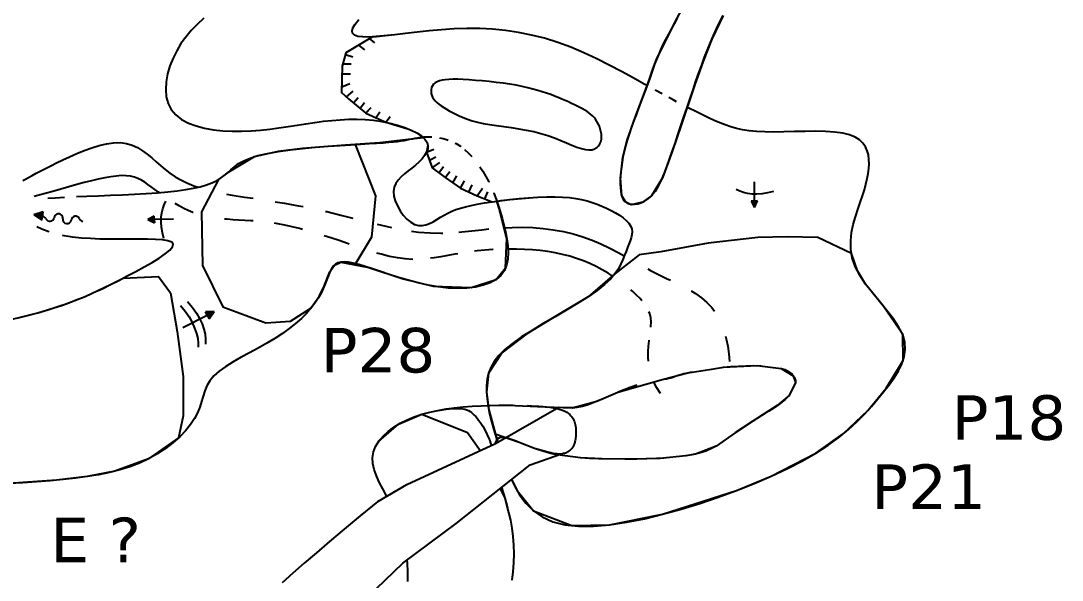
# Model space of a CAD drawing. Header units: metres. Extents: x -1178 to 134, y -250 to 398.
# Drawn here: x -181.56 to -158.19, y -139.93 to -127.38 of the extents above; entities that cross this region are included whole.
import ezdxf

# ---------------------------------------------------------------- set-up
doc = ezdxf.new("R2010")
doc.units = ezdxf.units.M
doc.header["$MEASUREMENT"] = 0
for name, color, linetype in [('Blocs - Actifs', 170, 'Continuous'), ('Blocs - Pentes', 36, 'Continuous'), ('Topo Dessin - Galeries', 10, 'Continuous'), ('Topo Dessin - Légendes Grosses', 250, 'Continuous'), ('Topo Dessin - Puits', 248, 'Continuous')]:
    doc.layers.add(name, color=color, linetype=linetype)
doc.styles.add('PUITS', font='WINGDNG3.TTF')
doc.linetypes.add('PUITS_2', pattern='A,0.6,["p",PUITS,S=1,R=0,X=-0.4,Y=0],0.6', length=1.2)
doc.linetypes.add('PUITS_2-', pattern='A,0.6,["q",PUITS,S=1,R=0,X=-0.4,Y=-1],0.6', length=1.2)

# ---------------------------------------------------------------- blocks, each defined once
blk = doc.blocks.new('*U168')
at = {"layer": 'Blocs - Actifs'}
h = blk.add_hatch(color=256, dxfattribs=at)
h.dxf.hatch_style = 1
h.paths.add_polyline_path([(4.73, -1), (6.73, 0), (4.73, 1)])
for p, q in [((6.73, 0), (4.73, 1)), ((4.73, 1), (4.73, -1)), ((4.73, -1), (6.73, 0))]:
    blk.add_line(p, q, dxfattribs=at)
for centre, radius, start, end in [((4.94, 1.35), 1.36, 217.1795, 261.2635), ((-4.73, -1), 1, 28.4711, 90.005)]:
    blk.add_arc(centre, radius, start, end, dxfattribs=at)
for centre, major_axis, ratio, start_param, end_param in [((-1, 0), (0, -1), 0.999831, 7.853982, 10.99523), ((3, 0), (0, -1), 0.999914, 2.121384, 4.712733), ((-3, 0), (0, 1), 1, 8.404856, 10.995574), ((1, 0), (1, 0), 0.999967, 3.141363, 6.283185)]:
    blk.add_ellipse(centre, major_axis=major_axis, ratio=ratio, start_param=start_param, end_param=end_param, dxfattribs=at)
blk = doc.blocks.new('Pente 002')
at = {"layer": 'Blocs - Pentes'}
h = blk.add_hatch(color=256, dxfattribs=at)
h.dxf.hatch_style = 1
h.paths.add_polyline_path([(2.51, -0.64), (3.7, -0.04), (2.51, 0.55)])
for p, q in [((2.51, -0.04), (2.51, 0.55)), ((2.51, 0.55), (2.51, -0.64)), ((3.7, -0.04), (2.51, 0.55)), ((-1.57, -0.04), (2.51, -0.04)), ((2.51, -0.64), (3.7, -0.04))]:
    blk.add_line(p, q, dxfattribs=at)
for points in [[(-0.44, 3.06), (-0.19, 2.01), (-0.04, 0.98), (0, 0), (-0.05, -0.92), (-0.17, -1.77), (-0.35, -2.54), (-0.58, -3.2), (-0.86, -3.74)], [(0.77, 3.11), (1.04, 2.01), (1.21, 0.98), (1.27, 0.03), (1.25, -0.85), (1.13, -1.67), (0.94, -2.43), (0.67, -3.15), (0.34, -3.81)]]:
    blk.add_lwpolyline(points, dxfattribs=at)
blk = doc.blocks.new('*U169')
at = {"layer": 'Blocs - Pentes'}
h = blk.add_hatch(color=256, dxfattribs=at)
h.dxf.hatch_style = 1
h.paths.add_polyline_path([(1.25, -0.6), (2.44, -0.01), (1.25, 0.59)])
for p, q in [((1.25, -0.01), (1.25, 0.59)), ((1.25, 0.59), (1.25, -0.6)), ((2.44, -0.01), (1.25, 0.59)), ((-2.28, -0.01), (1.25, -0.01)), ((1.25, -0.6), (2.44, -0.01))]:
    blk.add_line(p, q, dxfattribs=at)
blk.add_lwpolyline([(-0.49, 3.55), (-0.22, 2.45), (-0.05, 1.43), (0.01, 0.48), (-0.01, -0.41), (-0.13, -1.23), (-0.32, -1.99), (-0.59, -2.7), (-0.92, -3.37)], dxfattribs=at)
blk = doc.blocks.new('*U170')
at = {"layer": 'Blocs - Pentes'}
h = blk.add_hatch(color=256, dxfattribs=at)
h.dxf.hatch_style = 1
h.paths.add_polyline_path([(1.25, -0.6), (2.44, -0.01), (1.25, 0.59)])
for p, q in [((1.25, -0.01), (1.25, 0.59)), ((1.25, 0.59), (1.25, -0.6)), ((2.44, -0.01), (1.25, 0.59)), ((-2.28, -0.01), (1.25, -0.01)), ((1.25, -0.6), (2.44, -0.01))]:
    blk.add_line(p, q, dxfattribs=at)
blk.add_lwpolyline([(-0.49, 3.55), (-0.22, 2.45), (-0.05, 1.43), (0.01, 0.48), (-0.01, -0.41), (-0.13, -1.23), (-0.32, -1.99), (-0.59, -2.7), (-0.92, -3.37)], dxfattribs=at)

msp = doc.modelspace()

# ---------------------------------------------------------------- linework, layer by layer
at = {"layer": 'Topo Dessin - Galeries'}
for points in [[(-177.456, -127.319), (-177.603, -127.458), (-177.737, -127.598), (-177.858, -127.742), (-177.966, -127.891), (-178.062, -128.049), (-178.145, -128.217), (-178.214, -128.391), (-178.266, -128.569), (-178.299, -128.746), (-178.309, -128.918), (-178.295, -129.083), (-178.254, -129.235), (-178.184, -129.372), (-178.082, -129.49), (-177.953, -129.59), (-177.8, -129.672), (-177.627, -129.738), (-177.439, -129.788), (-177.238, -129.824), (-177.03, -129.847), (-176.818, -129.858), (-176.606, -129.858), (-176.395, -129.849), (-176.184, -129.832), (-175.975, -129.808), (-175.768, -129.781), (-175.563, -129.75), (-175.361, -129.719), (-175.161, -129.688), (-174.965, -129.659), (-174.771, -129.634), (-174.58, -129.613), (-174.391, -129.598), (-174.203, -129.589), (-174.017, -129.587), (-173.831, -129.594), (-173.646, -129.611), (-173.462, -129.638), (-173.281, -129.675), (-173.108, -129.72), (-172.947, -129.772), (-172.8, -129.831), (-172.674, -129.895), (-172.57, -129.963), (-172.493, -130.033), (-172.445, -130.106), (-172.426, -130.18), (-172.43, -130.254), (-172.456, -130.329), (-172.499, -130.403), (-172.557, -130.476), (-172.627, -130.547), (-172.704, -130.616), (-172.787, -130.682), (-172.871, -130.747), (-172.952, -130.813), (-173.028, -130.88), (-173.093, -130.952), (-173.146, -131.03), (-173.181, -131.114), (-173.196, -131.208), (-173.188, -131.311), (-173.158, -131.421), (-173.111, -131.531), (-173.05, -131.639), (-172.977, -131.739), (-172.896, -131.827), (-172.811, -131.898), (-172.724, -131.947), (-172.639, -131.972), (-172.555, -131.974), (-172.472, -131.958), (-172.39, -131.928), (-172.308, -131.887), (-172.226, -131.839), (-172.144, -131.788), (-172.061, -131.739), (-171.977, -131.693), (-171.89, -131.652), (-171.797, -131.615), (-171.695, -131.581), (-171.583, -131.55), (-171.458, -131.52), (-171.318, -131.492), (-171.159, -131.465), (-170.982, -131.438), (-170.79, -131.412), (-170.586, -131.388), (-170.377, -131.367), (-170.166, -131.349), (-169.959, -131.336), (-169.759, -131.329), (-169.573, -131.328), (-169.403, -131.333), (-169.248, -131.346), (-169.107, -131.364), (-168.977, -131.389), (-168.855, -131.419), (-168.741, -131.453), (-168.631, -131.493), (-168.524, -131.536), (-168.419, -131.583), (-168.316, -131.634), (-168.218, -131.687), (-168.127, -131.743), (-168.045, -131.801), (-167.974, -131.86), (-167.917, -131.921), (-167.876, -131.983), (-167.852, -132.046), (-167.844, -132.11), (-167.848, -132.176), (-167.863, -132.245), (-167.886, -132.316), (-167.915, -132.391), (-167.947, -132.469), (-167.98, -132.553), (-168.013, -132.641), (-168.049, -132.736), (-168.094, -132.835), (-168.152, -132.941), (-168.23, -133.054), (-168.331, -133.173), (-168.462, -133.298), (-168.627, -133.431), (-168.828, -133.572), (-169.06, -133.718), (-169.311, -133.868), (-169.573, -134.02), (-169.836, -134.173), (-170.089, -134.325), (-170.324, -134.474), (-170.53, -134.619), (-170.701, -134.758), (-170.836, -134.893), (-170.941, -135.025), (-171.017, -135.156), (-171.069, -135.289), (-171.099, -135.424), (-171.112, -135.563), (-171.11, -135.709), (-171.097, -135.863), (-171.074, -136.025), (-171.04, -136.195), (-170.998, -136.373), (-170.947, -136.559), (-170.889, -136.753), (-170.861, -136.841)], [(-166.84, -127.333), (-166.903, -127.447), (-166.967, -127.562), (-167.03, -127.68), (-167.092, -127.797), (-167.151, -127.913), (-167.205, -128.027), (-167.253, -128.138), (-167.297, -128.246), (-167.338, -128.353), (-167.377, -128.461), (-167.416, -128.572), (-167.455, -128.685), (-167.497, -128.804), (-167.542, -128.928), (-167.592, -129.06), (-167.645, -129.198), (-167.7, -129.341), (-167.756, -129.486), (-167.811, -129.632), (-167.863, -129.777), (-167.912, -129.919), (-167.956, -130.057), (-167.993, -130.189), (-168.024, -130.316), (-168.05, -130.437), (-168.07, -130.552), (-168.085, -130.661), (-168.096, -130.765), (-168.104, -130.864), (-168.108, -130.958), (-168.109, -131.046), (-168.106, -131.129), (-168.099, -131.205), (-168.086, -131.274), (-168.067, -131.335), (-168.041, -131.387), (-168.007, -131.43), (-167.964, -131.462), (-167.912, -131.484), (-167.853, -131.495), (-167.787, -131.495), (-167.717, -131.484), (-167.646, -131.463), (-167.574, -131.431), (-167.504, -131.389), (-167.438, -131.336), (-167.376, -131.272), (-167.319, -131.198), (-167.265, -131.111), (-167.214, -131.013), (-167.163, -130.901), (-167.111, -130.775), (-167.058, -130.635), (-167.002, -130.48), (-166.943, -130.311), (-166.88, -130.128), (-166.815, -129.935), (-166.748, -129.736), (-166.68, -129.532), (-166.611, -129.327), (-166.543, -129.124), (-166.476, -128.925), (-166.41, -128.733), (-166.345, -128.548), (-166.282, -128.37), (-166.218, -128.197), (-166.153, -128.03), (-166.088, -127.867), (-166.02, -127.709), (-165.951, -127.555), (-165.878, -127.404), (-165.804, -127.257)], [(-167.508, -128.832), (-167.571, -128.797), (-167.819, -128.658), (-168.081, -128.514), (-168.355, -128.37), (-168.637, -128.228), (-168.925, -128.094), (-169.218, -127.97), (-169.512, -127.862), (-169.807, -127.77), (-170.1, -127.697), (-170.392, -127.639), (-170.684, -127.597), (-170.974, -127.569), (-171.263, -127.554), (-171.55, -127.551), (-171.837, -127.559), (-172.12, -127.577), (-172.399, -127.601), (-172.668, -127.63), (-172.925, -127.661), (-173.166, -127.69), (-173.386, -127.715), (-173.582, -127.734), (-173.751, -127.743), (-173.889, -127.741), (-173.996, -127.727), (-174.071, -127.699), (-174.115, -127.658), (-174.127, -127.603), (-174.107, -127.534), (-174.056, -127.45), (-173.973, -127.351)], [(-167.17, -129.02), (-167.325, -128.935)], [(-166.85, -129.193), (-166.924, -129.154), (-167.023, -129.1)], [(-170.552, -137.673), (-170.486, -137.814), (-170.367, -138.018), (-170.225, -138.207), (-170.057, -138.374), (-169.858, -138.513), (-169.624, -138.619), (-169.352, -138.687), (-169.046, -138.719), (-168.71, -138.719), (-168.349, -138.688), (-167.967, -138.632), (-167.569, -138.552), (-167.16, -138.453), (-166.744, -138.338), (-166.325, -138.209), (-165.909, -138.069), (-165.5, -137.919), (-165.102, -137.761), (-164.72, -137.596), (-164.359, -137.426), (-164.023, -137.253), (-163.718, -137.078), (-163.445, -136.902), (-163.204, -136.726), (-162.989, -136.551), (-162.799, -136.377), (-162.629, -136.206), (-162.475, -136.036), (-162.334, -135.869), (-162.203, -135.706), (-162.079, -135.546), (-161.966, -135.389), (-161.868, -135.233), (-161.79, -135.077), (-161.736, -134.919), (-161.713, -134.758), (-161.723, -134.592), (-161.772, -134.421), (-161.863, -134.243), (-161.986, -134.059), (-162.133, -133.87), (-162.291, -133.678), (-162.452, -133.482), (-162.603, -133.285), (-162.736, -133.087), (-162.839, -132.89), (-162.904, -132.694), (-162.936, -132.501), (-162.938, -132.312), (-162.918, -132.127), (-162.881, -131.948), (-162.833, -131.776), (-162.778, -131.611), (-162.724, -131.456), (-162.675, -131.309), (-162.632, -131.172), (-162.596, -131.043), (-162.567, -130.92), (-162.545, -130.805), (-162.532, -130.694), (-162.526, -130.589), (-162.53, -130.487), (-162.543, -130.388), (-162.567, -130.294), (-162.606, -130.206), (-162.663, -130.124), (-162.74, -130.052), (-162.839, -129.989), (-162.964, -129.938), (-163.117, -129.9), (-163.299, -129.875), (-163.506, -129.862), (-163.729, -129.858), (-163.964, -129.86), (-164.201, -129.865), (-164.436, -129.871), (-164.66, -129.874), (-164.868, -129.872), (-165.053, -129.863), (-165.219, -129.847), (-165.368, -129.823), (-165.504, -129.793), (-165.632, -129.756), (-165.755, -129.713), (-165.876, -129.665), (-166, -129.612), (-166.13, -129.553), (-166.267, -129.489), (-166.414, -129.417), (-166.571, -129.339), (-166.608, -129.32)], [(-180.617, -130.5), (-180.465, -130.43), (-180.305, -130.359), (-180.139, -130.291), (-179.97, -130.229), (-179.801, -130.176), (-179.636, -130.137), (-179.477, -130.114), (-179.327, -130.111), (-179.189, -130.13), (-179.061, -130.169), (-178.942, -130.224), (-178.831, -130.293), (-178.725, -130.371), (-178.622, -130.456), (-178.522, -130.544), (-178.421, -130.632), (-178.319, -130.717), (-178.213, -130.798), (-178.098, -130.876), (-177.973, -130.949), (-177.833, -131.018), (-177.675, -131.082), (-177.584, -131.112)], [(-180.311, -131.323), (-180.082, -131.314), (-179.818, -131.304), (-179.548, -131.293), (-179.276, -131.281), (-179.007, -131.268), (-178.745, -131.253), (-178.496, -131.236), (-178.263, -131.216), (-178.051, -131.193), (-177.859, -131.166), (-177.687, -131.135), (-177.533, -131.101), (-177.396, -131.061), (-177.275, -131.017), (-177.169, -130.967), (-177.077, -130.912), (-176.997, -130.852), (-176.923, -130.787), (-176.849, -130.72), (-176.767, -130.652), (-176.672, -130.584), (-176.557, -130.519), (-176.415, -130.458), (-176.24, -130.402), (-176.027, -130.353), (-175.783, -130.31), (-175.517, -130.273), (-175.237, -130.242), (-174.952, -130.215), (-174.67, -130.193), (-174.402, -130.174), (-174.154, -130.158), (-173.935, -130.144), (-173.743, -130.133), (-173.576, -130.122), (-173.431, -130.113), (-173.306, -130.104), (-173.198, -130.095), (-173.105, -130.086), (-173.024, -130.075), (-172.952, -130.063), (-172.888, -130.05), (-172.829, -130.037), (-172.772, -130.024), (-172.716, -130.012), (-172.658, -130.001), (-172.595, -129.992), (-172.527, -129.985), (-172.45, -129.982), (-172.366, -129.982), (-172.334, -129.985)], [(-172.168, -130.004), (-172.086, -130.02), (-171.987, -130.048), (-171.969, -130.055)], [(-171.818, -130.121), (-171.79, -130.135)], [(-171.79, -130.135), (-171.695, -130.195), (-171.686, -130.202)], [(-171.603, -130.266), (-171.513, -130.347), (-171.438, -130.426)], [(-181.514, -130.963), (-181.467, -130.937), (-181.39, -130.894), (-181.306, -130.848), (-181.214, -130.799), (-181.114, -130.746), (-181.005, -130.69), (-180.886, -130.631), (-180.757, -130.567), (-180.617, -130.5)], [(-171.257, -130.657), (-171.194, -130.752), (-171.125, -130.869), (-171.061, -130.99), (-171.055, -131.002)], [(-178.458, -131.233), (-178.473, -131.222), (-178.556, -131.161), (-178.633, -131.102), (-178.708, -131.048), (-178.781, -130.998), (-178.855, -130.955), (-178.931, -130.918), (-179.012, -130.888), (-179.099, -130.867), (-179.195, -130.855), (-179.301, -130.853), (-179.417, -130.861), (-179.542, -130.877), (-179.677, -130.9), (-179.821, -130.931), (-179.974, -130.967), (-180.135, -131.009), (-180.304, -131.055), (-180.479, -131.105), (-180.659, -131.157), (-180.838, -131.208), (-181.013, -131.256), (-181.18, -131.3), (-181.257, -131.319)], [(-170.949, -131.24), (-170.946, -131.245), (-170.895, -131.38), (-170.847, -131.518), (-170.803, -131.661), (-170.761, -131.808), (-170.722, -131.959), (-170.686, -132.115), (-170.655, -132.271), (-170.634, -132.427), (-170.625, -132.579), (-170.632, -132.724), (-170.659, -132.859), (-170.71, -132.983), (-170.787, -133.091), (-170.893, -133.183), (-171.026, -133.257), (-171.182, -133.313), (-171.358, -133.353), (-171.551, -133.377), (-171.757, -133.384), (-171.973, -133.376), (-172.195, -133.351), (-172.421, -133.312), (-172.646, -133.261), (-172.869, -133.202), (-173.086, -133.136), (-173.293, -133.069), (-173.489, -133.003), (-173.671, -132.942), (-173.834, -132.889), (-173.978, -132.846), (-174.102, -132.815), (-174.21, -132.796), (-174.301, -132.788), (-174.379, -132.794), (-174.445, -132.812), (-174.501, -132.842), (-174.548, -132.887), (-174.588, -132.944), (-174.624, -133.014), (-174.657, -133.094), (-174.692, -133.183), (-174.73, -133.28), (-174.773, -133.383), (-174.824, -133.491), (-174.886, -133.602), (-174.961, -133.715), (-175.049, -133.829), (-175.15, -133.944), (-175.265, -134.059), (-175.393, -134.173), (-175.535, -134.287), (-175.691, -134.399), (-175.86, -134.509), (-176.042, -134.616), (-176.232, -134.722), (-176.425, -134.826), (-176.614, -134.929), (-176.795, -135.033), (-176.961, -135.137), (-177.107, -135.242), (-177.227, -135.348), (-177.318, -135.457), (-177.384, -135.569), (-177.433, -135.684), (-177.471, -135.801), (-177.506, -135.922), (-177.544, -136.046), (-177.593, -136.174), (-177.66, -136.305), (-177.749, -136.441), (-177.862, -136.578), (-177.995, -136.714), (-178.146, -136.848), (-178.314, -136.976), (-178.497, -137.096), (-178.692, -137.206), (-178.898, -137.304), (-179.113, -137.387), (-179.337, -137.458), (-179.571, -137.517), (-179.815, -137.566), (-180.07, -137.607), (-180.336, -137.643), (-180.613, -137.674), (-180.903, -137.702), (-181.205, -137.728), (-181.514, -137.749), (-181.826, -137.76)], [(-176.946, -131.265), (-176.815, -131.289), (-176.543, -131.333), (-176.347, -131.362)], [(-180.954, -131.361), (-180.789, -131.348), (-180.577, -131.335)], [(-177.694, -131.681), (-177.701, -131.679), (-177.803, -131.637), (-177.904, -131.588), (-178.005, -131.534), (-178.098, -131.479)], [(-175.85, -131.439), (-175.644, -131.472), (-175.328, -131.527), (-175.226, -131.547)], [(-174.723, -131.654), (-174.693, -131.661), (-174.379, -131.738), (-174.111, -131.806)], [(-180.923, -132.119), (-180.935, -132.116), (-181.09, -132.055), (-181.199, -132)], [(-176.343, -131.87), (-176.396, -131.866), (-176.536, -131.857), (-176.672, -131.849), (-176.803, -131.841), (-176.929, -131.831), (-176.989, -131.826)], [(-175.236, -132.058), (-175.305, -132.04), (-175.471, -131.999), (-175.634, -131.964), (-175.794, -131.934), (-175.865, -131.923)], [(-173.562, -131.944), (-173.468, -131.968), (-173.239, -132.019)], [(-170.718, -132.021), (-170.537, -132.013), (-170.306, -132.012), (-170.074, -132.02), (-169.842, -132.039), (-169.612, -132.068), (-169.386, -132.108), (-169.165, -132.16), (-168.95, -132.223), (-168.742, -132.299), (-168.542, -132.385), (-168.347, -132.479), (-168.157, -132.579), (-168.02, -132.654)], [(-181.648, -134.051), (-181.411, -133.992), (-181.178, -133.929), (-180.951, -133.863), (-180.73, -133.793), (-180.519, -133.72), (-180.316, -133.643), (-180.118, -133.562), (-179.926, -133.478), (-179.736, -133.39), (-179.548, -133.298), (-179.36, -133.203), (-179.17, -133.105), (-178.978, -133.004), (-178.789, -132.901), (-178.612, -132.8), (-178.452, -132.702), (-178.318, -132.61), (-178.216, -132.527), (-178.154, -132.454), (-178.139, -132.394), (-178.175, -132.349), (-178.258, -132.317), (-178.381, -132.296), (-178.537, -132.283), (-178.72, -132.278), (-178.921, -132.276), (-179.135, -132.278), (-179.354, -132.279), (-179.572, -132.279), (-179.787, -132.275), (-179.998, -132.267), (-180.202, -132.254), (-180.4, -132.233), (-180.589, -132.204), (-180.623, -132.196)], [(-174.191, -132.389), (-174.233, -132.375), (-174.42, -132.31), (-174.604, -132.249), (-174.75, -132.201)], [(-172.793, -132.099), (-172.633, -132.121), (-172.377, -132.139), (-172.132, -132.142), (-172.091, -132.141)], [(-171.731, -132.12), (-171.665, -132.115), (-171.439, -132.091), (-171.215, -132.066), (-171.061, -132.049)], [(-172.767, -132.733), (-172.935, -132.723), (-173.11, -132.7), (-173.291, -132.664), (-173.476, -132.617), (-173.57, -132.59)], [(-171.755, -132.604), (-171.818, -132.615), (-171.976, -132.644), (-172.132, -132.673), (-172.288, -132.698), (-172.366, -132.708)], [(-170.964, -132.511), (-170.97, -132.512), (-171.146, -132.524), (-171.319, -132.541), (-171.382, -132.549)], [(-168.289, -133.105), (-168.384, -133.044), (-168.514, -132.967), (-168.649, -132.895), (-168.79, -132.827), (-168.937, -132.765), (-169.088, -132.711), (-169.244, -132.663), (-169.405, -132.622), (-169.57, -132.587), (-169.738, -132.559), (-169.909, -132.536), (-170.082, -132.519), (-170.258, -132.508), (-170.435, -132.501), (-170.614, -132.5), (-170.629, -132.5)], [(-167.493, -132.946), (-167.428, -132.981), (-167.249, -133.072), (-167.072, -133.158), (-166.985, -133.2)], [(-167.622, -133.659), (-167.662, -133.613), (-167.742, -133.533), (-167.831, -133.452), (-167.872, -133.418)], [(-166.522, -133.441), (-166.423, -133.5), (-166.287, -133.596), (-166.165, -133.699), (-166.058, -133.813), (-165.996, -133.896)], [(-167.422, -134.25), (-167.421, -134.235), (-167.417, -134.136), (-167.426, -134.041), (-167.447, -133.95), (-167.465, -133.907)], [(-167.479, -135.015), (-167.486, -134.933), (-167.486, -134.803), (-167.478, -134.679), (-167.463, -134.56), (-167.461, -134.544)], [(-165.748, -134.452), (-165.731, -134.516), (-165.699, -134.679), (-165.675, -134.849), (-165.659, -135.024)], [(-167.139, -135.424), (-167.072, -135.411), (-167.017, -135.399), (-166.972, -135.387), (-166.933, -135.374), (-166.895, -135.36), (-166.855, -135.346), (-166.809, -135.33), (-166.753, -135.313), (-166.682, -135.295), (-166.595, -135.275), (-166.502, -135.256)], [(-165.83, -135.158), (-165.791, -135.154), (-165.626, -135.138)], [(-165.626, -135.138), (-165.457, -135.126), (-165.286, -135.118), (-165.118, -135.115), (-164.955, -135.118), (-164.945, -135.118)], [(-164.499, -135.18), (-164.415, -135.207), (-164.324, -135.254), (-164.254, -135.31), (-164.205, -135.375), (-164.18, -135.447), (-164.178, -135.497)], [(-167.21, -135.742), (-167.291, -135.618), (-167.358, -135.485)], [(-168.164, -135.711), (-168.156, -135.707), (-168.02, -135.651), (-167.887, -135.6), (-167.758, -135.558), (-167.728, -135.549)], [(-169.187, -136.063), (-169.076, -136.049), (-168.957, -136.024), (-168.832, -135.987), (-168.702, -135.94), (-168.568, -135.886), (-168.549, -135.878)], [(-164.318, -135.789), (-164.409, -135.876), (-164.524, -135.969), (-164.655, -136.061), (-164.774, -136.14)], [(-173.355, -138.039), (-173.438, -137.882), (-173.516, -137.732), (-173.582, -137.588), (-173.634, -137.449), (-173.665, -137.314), (-173.671, -137.183), (-173.649, -137.055), (-173.6, -136.932), (-173.527, -136.813), (-173.432, -136.701), (-173.319, -136.595), (-173.189, -136.498), (-173.047, -136.41), (-172.893, -136.332), (-172.731, -136.265), (-172.562, -136.208), (-172.386, -136.161), (-172.205, -136.122), (-172.018, -136.09), (-171.827, -136.065), (-171.632, -136.045), (-171.434, -136.03), (-171.234, -136.019), (-171.033, -136.012), (-170.834, -136.007), (-170.639, -136.006), (-170.519, -136.007)], [(-173.546, -138.163), (-172.9, -137.784), (-170.908, -136.868), (-169.491, -136.051), (-169.132, -136.056)], [(-170.19, -136.015), (-170.099, -136.019), (-169.94, -136.028), (-169.795, -136.039), (-169.667, -136.05)], [(-165.131, -136.362), (-165.239, -136.43), (-165.375, -136.519), (-165.499, -136.606), (-165.56, -136.65)], [(-170.38, -136.84), (-170.447, -136.813), (-170.535, -136.779), (-170.614, -136.753), (-170.683, -136.735), (-170.743, -136.727), (-170.794, -136.729), (-170.836, -136.742), (-170.87, -136.767), (-170.896, -136.803), (-170.915, -136.852), (-170.919, -136.873)], [(-165.957, -136.921), (-166.062, -136.977), (-166.192, -137.033), (-166.337, -137.08), (-166.501, -137.119), (-166.635, -137.142)], [(-172.99, -139.547), (-171.795, -138.656), (-170.134, -137.343), (-169.447, -137.1)], [(-169.521, -137.118), (-169.539, -137.115), (-169.699, -137.078), (-169.85, -137.036), (-169.99, -136.99), (-170.032, -136.975)], [(-168.52, -137.211), (-168.599, -137.209), (-168.803, -137.2), (-168.999, -137.187), (-169.059, -137.181)], [(-167.134, -137.193), (-167.295, -137.202), (-167.515, -137.21), (-167.736, -137.214), (-167.958, -137.216), (-168.01, -137.216)], [(-170.773, -137.848), (-170.746, -137.941), (-170.701, -138.093), (-170.656, -138.251), (-170.614, -138.416), (-170.575, -138.588), (-170.543, -138.767), (-170.519, -138.953), (-170.505, -139.146), (-170.501, -139.344), (-170.506, -139.543), (-170.52, -139.741), (-170.542, -139.935)], [(-173.546, -138.163), (-173.946, -138.49), (-174.306, -138.788), (-174.631, -139.062), (-174.928, -139.315), (-175.201, -139.551), (-175.457, -139.775), (-175.699, -139.989)], [(-172.879, -139.964), (-172.877, -139.753), (-172.887, -139.544), (-172.893, -139.492)], [(-173.973, -140.498), (-172.99, -139.547)]]:
    msp.add_lwpolyline(points, dxfattribs=at)
at = {"layer": 'Topo Dessin - Puits'}
for p, q in [((-173.742, -127.777), (-173.624, -127.876)), ((-173.985, -127.925), (-173.848, -128.028)), ((-174.275, -128.132), (-174.113, -128.186)), ((-174.326, -128.34), (-174.148, -128.34)), ((-174.342, -128.571), (-174.163, -128.571)), ((-174.354, -128.859), (-174.174, -128.785)), ((-174.112, -128.956), (-174.263, -129.084)), ((-173.988, -129.108), (-174.098, -129.226)), ((-173.945, -129.338), (-173.849, -129.208)), ((-173.707, -129.328), (-173.818, -129.452)), ((-173.818, -129.452), (-173.759, -129.386)), ((-173.597, -129.554), (-173.501, -129.424)), ((-173.371, -129.656), (-173.275, -129.527)), ((-172.456, -130.329), (-172.289, -130.261)), ((-172.393, -130.504), (-172.247, -130.428)), ((-172.33, -130.678), (-172.159, -130.558)), ((-172.184, -130.787), (-172.076, -130.646)), ((-172.038, -130.896), (-171.932, -130.757)), ((-171.867, -131.016), (-171.779, -130.854)), ((-171.696, -131.137), (-171.603, -130.97)), ((-171.508, -131.22), (-171.436, -131.058)), ((-171.32, -131.303), (-171.2, -131.137)), ((-171.151, -131.371), (-171.079, -131.215))]:
    msp.add_line(p, q, dxfattribs=at)
at = {"layer": 'Topo Dessin - Puits', "linetype": 'PUITS_2-', "ltscale": 0.2}
for points in [[(-165.804, -127.257), (-166.054, -127.788), (-166.25, -128.283), (-166.443, -128.829), (-166.742, -129.72), (-166.943, -130.311), (-167.163, -130.901), (-167.407, -131.304), (-167.61, -131.447), (-167.864, -131.506), (-167.986, -131.446), (-168.077, -131.304), (-168.106, -130.911), (-168.05, -130.437), (-167.956, -130.057), (-167.756, -129.486), (-167.567, -128.994), (-167.455, -128.685), (-167.377, -128.461), (-167.297, -128.246), (-166.903, -127.447), (-166.537, -126.751)], [(-174.67, -130.193), (-174.058, -130.152), (-173.599, -131.304), (-173.693, -132.232), (-174.066, -132.855), (-174.34, -132.791)], [(-182.124, -134.161), (-181.178, -133.929), (-180.625, -133.756), (-180.118, -133.562), (-179.548, -133.298), (-179.265, -133.154), (-178.47, -133.115), (-178.203, -133.481), (-178.055, -134.35), (-177.917, -135.357), (-177.917, -136.246), (-178.025, -136.74), (-178.692, -137.206), (-179.454, -137.487), (-180.07, -137.607), (-180.758, -137.688), (-181.826, -137.76)], [(-171.075, -136.013), (-170.639, -136.006), (-169.795, -136.039), (-169.187, -136.063), (-168.635, -135.913), (-168.164, -135.711), (-167.139, -135.424), (-166.595, -135.275), (-166.105, -135.203), (-165.791, -135.154), (-165.037, -135.116), (-164.499, -135.18), (-164.23, -135.343), (-164.178, -135.497), (-164.318, -135.789), (-164.59, -136.015), (-165.131, -136.362), (-165.529, -136.628), (-165.957, -136.921), (-166.419, -137.1), (-166.635, -137.142), (-167.215, -137.198), (-167.847, -137.215), (-168.52, -137.211), (-168.999, -137.187), (-169.521, -137.118), (-170.032, -136.975), (-170.38, -136.84), (-170.918, -136.656)], [(-173.527, -136.813), (-173.086, -136.434), (-172.562, -136.208), (-171.535, -136.62), (-171.244, -137.029)], [(-170.807, -137.876), (-170.701, -138.093), (-170.614, -138.416)]]:
    msp.add_lwpolyline(points, dxfattribs=at)
at = {"layer": 'Topo Dessin - Puits'}
for points in [[(-173.166, -127.69), (-173.666, -127.739), (-174.264, -128.094), (-174.351, -128.399), (-174.362, -128.985), (-174.21, -129.126), (-173.818, -129.452), (-173.371, -129.656), (-172.873, -129.802)], [(-172.426, -130.18), (-172.456, -130.329), (-172.33, -130.678), (-172.038, -130.896), (-171.696, -131.137), (-171.32, -131.303), (-170.982, -131.438), (-170.586, -131.388), (-170.062, -131.343)], [(-172.296, -136.141), (-172.195, -136.123), (-172.103, -136.108), (-172.018, -136.096), (-171.939, -136.087), (-171.867, -136.081), (-171.802, -136.077), (-171.742, -136.077), (-171.688, -136.08), (-171.639, -136.086), (-171.594, -136.096), (-171.553, -136.109), (-171.516, -136.125), (-171.481, -136.145), (-171.448, -136.169), (-171.416, -136.196), (-171.384, -136.226), (-171.352, -136.26), (-171.32, -136.298), (-171.288, -136.339), (-171.256, -136.383), (-171.225, -136.429), (-171.195, -136.478), (-171.166, -136.528), (-171.138, -136.581), (-171.111, -136.635), (-171.086, -136.69), (-171.062, -136.746), (-171.039, -136.802), (-171.019, -136.858), (-171, -136.914)], [(-170.019, -136.024), (-169.839, -136.036), (-169.692, -136.051), (-169.574, -136.07), (-169.48, -136.091), (-169.408, -136.114), (-169.352, -136.139), (-169.308, -136.164), (-169.273, -136.19), (-169.243, -136.216), (-169.218, -136.243), (-169.195, -136.269), (-169.177, -136.296), (-169.161, -136.323), (-169.148, -136.351), (-169.137, -136.38), (-169.128, -136.409), (-169.12, -136.44), (-169.115, -136.472), (-169.11, -136.504), (-169.107, -136.536), (-169.105, -136.568), (-169.104, -136.6), (-169.104, -136.631), (-169.105, -136.661), (-169.107, -136.69), (-169.109, -136.718), (-169.112, -136.745), (-169.116, -136.77), (-169.121, -136.795), (-169.126, -136.818), (-169.131, -136.84), (-169.137, -136.86), (-169.144, -136.879), (-169.151, -136.897), (-169.159, -136.914), (-169.167, -136.931), (-169.176, -136.946), (-169.186, -136.961), (-169.197, -136.975), (-169.208, -136.989), (-169.221, -137.002), (-169.235, -137.015), (-169.25, -137.028), (-169.265, -137.04), (-169.282, -137.051), (-169.3, -137.061), (-169.319, -137.071), (-169.339, -137.079), (-169.359, -137.086), (-169.382, -137.092), (-169.406, -137.097), (-169.432, -137.1), (-169.462, -137.101), (-169.494, -137.1), (-169.53, -137.098), (-169.571, -137.093), (-169.616, -137.086), (-169.665, -137.076), (-169.718, -137.065), (-169.773, -137.052), (-169.831, -137.037), (-169.89, -137.02), (-169.95, -137.002), (-170.011, -136.983)]]:
    msp.add_lwpolyline(points, dxfattribs=at)
msp.add_lwpolyline([(-169.584, -129.068), (-169.67, -129.035), (-169.762, -129.002), (-169.858, -128.97), (-169.96, -128.939), (-170.069, -128.909), (-170.185, -128.88), (-170.31, -128.852), (-170.445, -128.826), (-170.589, -128.802), (-170.74, -128.78), (-170.896, -128.76), (-171.053, -128.742), (-171.208, -128.727), (-171.358, -128.714), (-171.501, -128.703), (-171.634, -128.696), (-171.753, -128.691), (-171.859, -128.69), (-171.953, -128.692), (-172.036, -128.699), (-172.107, -128.709), (-172.169, -128.725), (-172.22, -128.745), (-172.263, -128.77), (-172.298, -128.801), (-172.324, -128.837), (-172.342, -128.876), (-172.353, -128.919), (-172.356, -128.963), (-172.351, -129.007), (-172.339, -129.052), (-172.32, -129.095), (-172.294, -129.136), (-172.261, -129.176), (-172.222, -129.214), (-172.177, -129.251), (-172.126, -129.287), (-172.07, -129.323), (-172.01, -129.36), (-171.945, -129.397), (-171.876, -129.435), (-171.801, -129.474), (-171.721, -129.512), (-171.633, -129.55), (-171.536, -129.586), (-171.43, -129.62), (-171.312, -129.652), (-171.182, -129.681), (-171.04, -129.706), (-170.887, -129.729), (-170.725, -129.752), (-170.559, -129.775), (-170.389, -129.8), (-170.219, -129.829), (-170.051, -129.863), (-169.888, -129.904), (-169.733, -129.952), (-169.585, -130.005), (-169.446, -130.061), (-169.316, -130.116), (-169.195, -130.167), (-169.084, -130.212), (-168.982, -130.247), (-168.892, -130.269), (-168.812, -130.277), (-168.743, -130.271), (-168.685, -130.253), (-168.636, -130.224), (-168.597, -130.187), (-168.567, -130.142), (-168.546, -130.091), (-168.534, -130.036), (-168.529, -129.979), (-168.532, -129.92), (-168.542, -129.861), (-168.557, -129.802), (-168.578, -129.745), (-168.603, -129.689), (-168.632, -129.637), (-168.664, -129.589), (-168.698, -129.546), (-168.734, -129.507), (-168.774, -129.472), (-168.816, -129.44), (-168.86, -129.409), (-168.908, -129.38), (-168.96, -129.352), (-169.015, -129.323), (-169.073, -129.293), (-169.135, -129.262), (-169.201, -129.231), (-169.271, -129.199), (-169.344, -129.166), (-169.42, -129.134), (-169.5, -129.101)], close=True, dxfattribs=at)
at = {"layer": 'Topo Dessin - Puits', "linetype": 'PUITS_2', "ltscale": 0.2}
for points in [[(-172.528, -130.002), (-172.8, -130.031), (-173.504, -130.118), (-173.839, -130.138), (-174.278, -130.166), (-175.237, -130.242), (-175.783, -130.31), (-176.327, -130.43), (-176.923, -130.787), (-177.123, -130.94), (-177.505, -131.665), (-177.485, -132.871), (-177.026, -133.799), (-176.059, -134.157), (-175.511, -134.117), (-175.049, -133.829), (-174.855, -133.547), (-174.751, -133.332), (-174.624, -133.014), (-174.524, -132.864), (-174.379, -132.794), (-173.752, -132.916), (-172.977, -133.169), (-172.308, -133.332), (-171.455, -133.365), (-170.893, -133.183), (-170.685, -132.921), (-170.655, -132.271), (-170.825, -131.589), (-170.871, -131.449), (-170.88, -131.424)], [(-170.552, -137.673), (-170.426, -137.916), (-170.057, -138.374), (-169.199, -138.703), (-168.349, -138.688), (-167.16, -138.453), (-165.5, -137.919), (-164.72, -137.596), (-163.718, -137.078), (-163.097, -136.639), (-162.552, -136.121), (-162.141, -135.626), (-161.763, -134.998), (-161.772, -134.421), (-162.212, -133.774), (-162.603, -133.285), (-162.787, -132.988), (-162.92, -132.598), (-163.677, -132.24), (-164.355, -132.228), (-165.022, -132.24), (-166.14, -132.371), (-167.199, -132.561), (-167.687, -132.633), (-168.23, -133.054), (-168.828, -133.572), (-169.705, -134.097), (-170.207, -134.4), (-170.769, -134.826), (-171.069, -135.289), (-171.11, -135.709), (-171.057, -136.11), (-170.875, -136.797), (-170.861, -136.841)]]:
    msp.add_lwpolyline(points, dxfattribs=at)

# ---------------------------------------------------------------- block references
at = {"layer": 'Blocs - Actifs', "xscale": 0.09675200666901151, "yscale": 0.09675200666901151, "zscale": 0.09675200666901151, "rotation": 172.2962288676047}
msp.add_blockref('*U168', (-180.62, -131.821), dxfattribs=at)
at = {"layer": 'Blocs - Pentes'}
for name, p, xscale, yscale, zscale, rotation in [('*U170', (-165.102, -131.271), 0.1212271737051907, 0.1212271737051907, 0.1212271737051907, 270.4812491711091), ('*U169', (-178.413, -131.836), 0.1212271737051907, 0.1212271737051907, 0.1212271737051907, 180.4812491711091), ('Pente 002', (-177.715, -134.148), 0.1494777940957311, 0.1494777940957311, 0.1494777940957311, 26.69905163448133)]:
    msp.add_blockref(name, p, dxfattribs=dict(at, xscale=xscale, yscale=yscale, zscale=zscale, rotation=rotation))

# ---------------------------------------------------------------- texts
at = {"layer": 'Topo Dessin - Légendes Grosses', "linetype": 'Continuous', "char_height": 1, "attachment_point": 1}
for s, insert in [('\\pxqc;{\\fVerdana|b0|i0|c0|p34;P28}', (-174.785, -134.27)), ('\\pxqc;{\\fVerdana|b0|i0|c0|p34;P18}', (-160.626, -135.782)), ('\\pxqc;{\\fVerdana|b0|i0|c0|p34;P21}', (-162.432, -137.333)), ('\\pxqc;{\\fVerdana|b0|i0|c0|p34;E ?}', (-181.119, -138.528))]:
    msp.add_mtext_dynamic_manual_height_columns(s, width=2.4793, gutter_width=12.5, heights=[0], dxfattribs=dict(at, insert=insert))

doc.saveas('drawing.dxf')
